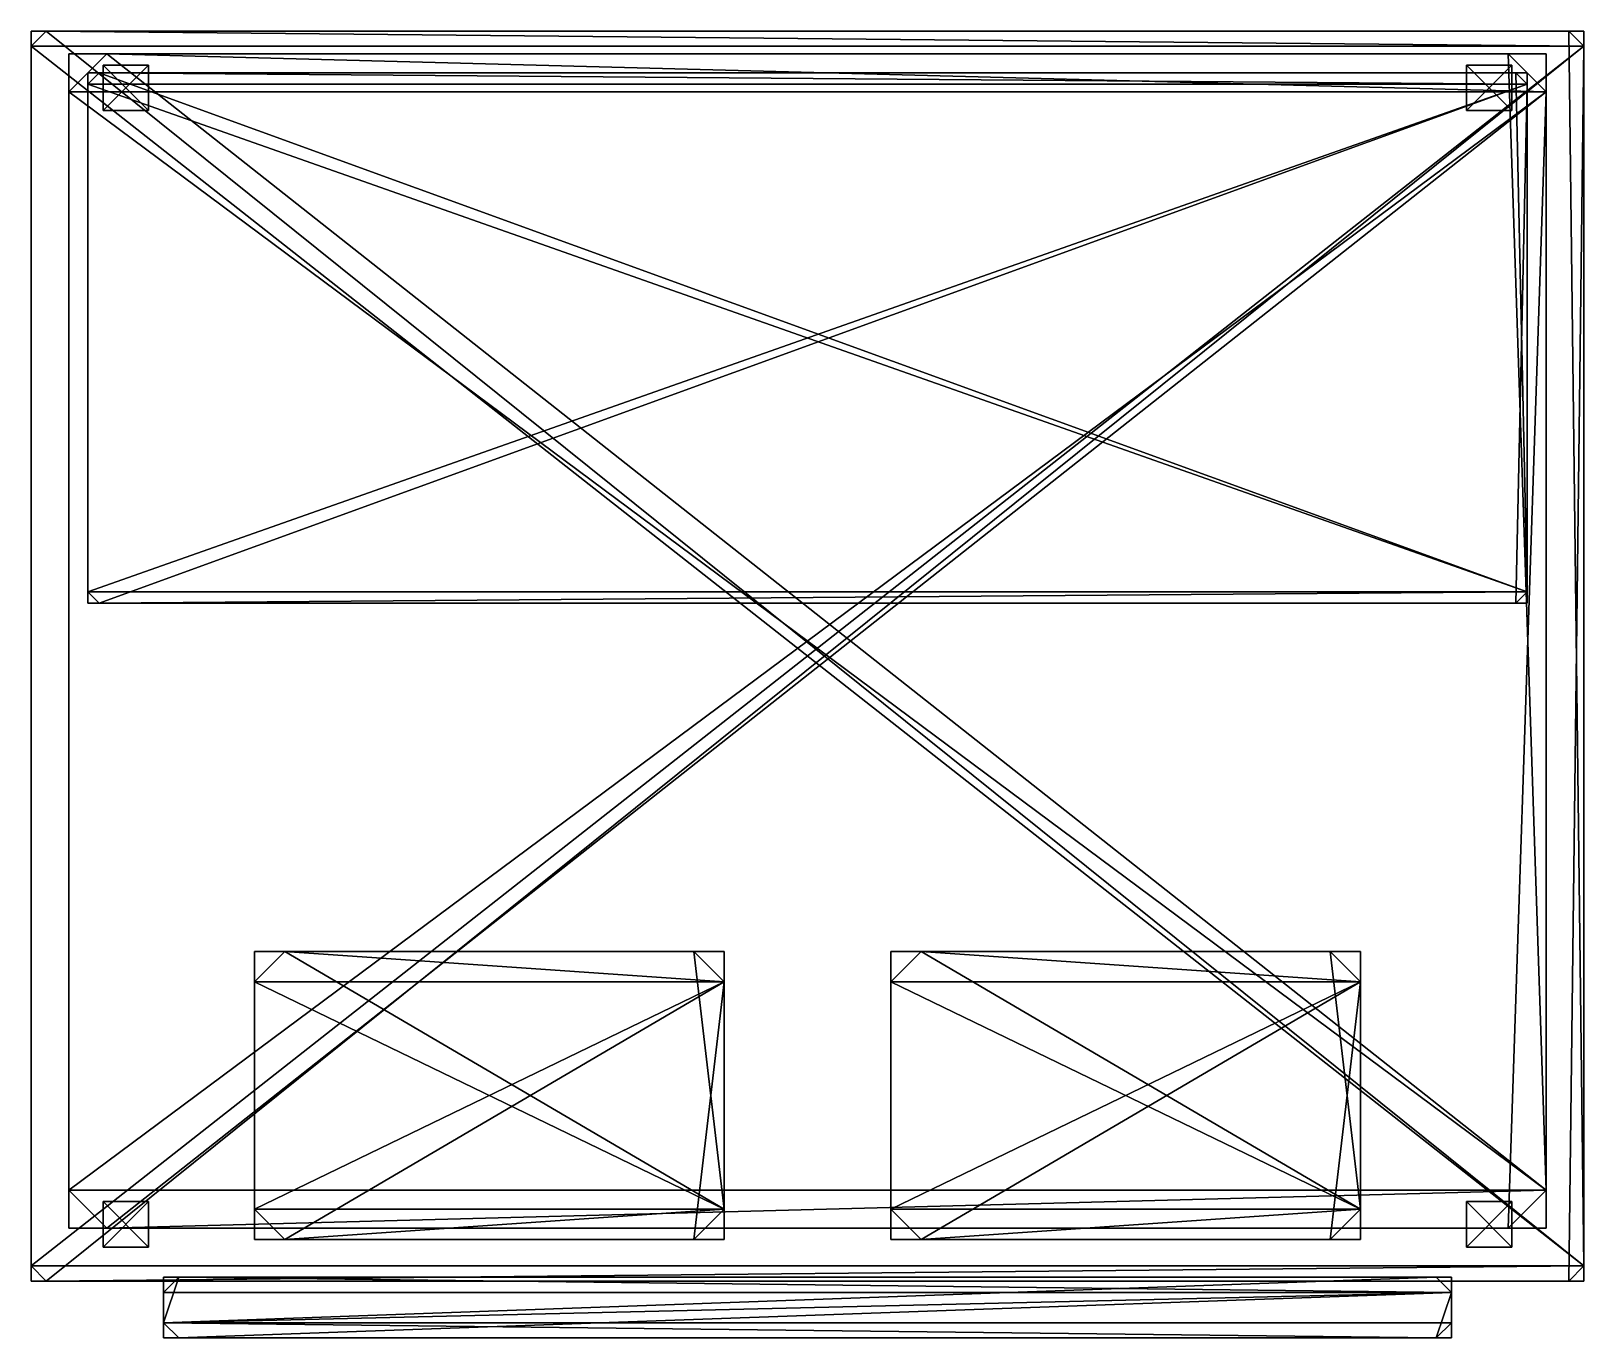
# Model space of a CAD drawing. Header units: metres. Extents: x -1.02 to 1.02, y -0.86 to 0.86.
import ezdxf

# ---------------------------------------------------------------- set-up
doc = ezdxf.new("R2010")
doc.units = ezdxf.units.M
doc.layers.add('XARCH', color=2, linetype='Continuous')

msp = doc.modelspace()

# ---------------------------------------------------------------- linework, layer by layer
at = {"layer": 'XARCH'}
for points in [[(-1.005, 0.8625, 0.06), (-1.025, 0.8425, 0.06), (-1.025, 0.8625, 0.08)], [(-1.025, 0.8425, 0.34), (-1.005, 0.8625, 0.34), (-1.025, 0.8625, 0.32)], [(1.025, 0.8425, 0.06), (-1.025, 0.8425, 0.06), (-1.005, 0.8625, 0.06)], [(-1.025, 0.8625, 0.32), (-1.025, 0.8425, 0.06), (-1.025, -0.7675, 0.06)], [(-1.025, -0.7675, 0.06), (-1.025, -0.7875, 0.08), (-1.025, 0.8625, 0.32)], [(-1.025, 0.8625, 0.32), (-1.025, -0.7675, 0.34), (-1.025, 0.8425, 0.34)], [(-1.025, -0.7875, 0.08), (-1.025, -0.7875, 0.32), (-1.025, 0.8625, 0.32)], [(-1.025, 0.8625, 0.32), (-1.025, 0.8625, 0.08), (-1.025, 0.8425, 0.06)], [(-1.025, 0.8625, 0.32), (-1.025, -0.7875, 0.32), (-1.025, -0.7675, 0.34)], [(-1.025, 0.8625, 0.08), (-1.025, 0.8625, 0.32), (1.025, 0.8625, 0.32)], [(-1.005, 0.8625, 0.06), (-1.025, 0.8625, 0.08), (1.025, 0.8625, 0.32)], [(1.025, 0.8625, 0.32), (-1.025, 0.8625, 0.32), (-1.005, 0.8625, 0.34)], [(1.025, -0.7675, 0.34), (-1.005, 0.8625, 0.34), (-1.025, 0.8425, 0.34)], [(-1.005, 0.8625, 0.06), (1.005, 0.8625, 0.06), (1.025, 0.8425, 0.06)], [(1.025, 0.8625, 0.32), (1.005, 0.8625, 0.06), (-1.005, 0.8625, 0.06)], [(1.025, 0.8625, 0.32), (-1.005, 0.8625, 0.34), (1.005, 0.8625, 0.34)], [(1.005, 0.8625, 0.34), (-1.005, 0.8625, 0.34), (1.025, -0.7675, 0.34)], [(1.005, 0.8625, 0.06), (1.025, 0.8625, 0.08), (1.025, 0.8425, 0.06)], [(1.005, 0.8625, 0.34), (1.025, 0.8425, 0.34), (1.025, 0.8625, 0.32)], [(1.025, 0.8625, 0.32), (1.025, 0.8625, 0.08), (1.005, 0.8625, 0.06)], [(1.025, -0.7675, 0.34), (1.025, 0.8425, 0.34), (1.005, 0.8625, 0.34)], [(1.025, -0.7675, 0.34), (1.025, 0.8425, 0.06), (1.025, 0.8625, 0.08)], [(1.025, 0.8625, 0.08), (1.025, 0.8625, 0.32), (1.025, -0.7675, 0.34)], [(1.025, -0.7675, 0.34), (1.025, 0.8625, 0.32), (1.025, 0.8425, 0.34)], [(1.025, 0.8425, 0.06), (-1.005, -0.7875, 0.06), (-1.025, -0.7675, 0.06)], [(-1.025, -0.7675, 0.06), (-1.025, 0.8425, 0.06), (1.025, 0.8425, 0.06)], [(-1.025, 0.8425, 0.34), (-1.025, -0.7675, 0.34), (1.025, -0.7675, 0.34)], [(1.025, 0.8425, 0.06), (1.005, -0.7875, 0.06), (-1.005, -0.7875, 0.06)], [(1.025, -0.7675, 0.06), (1.005, -0.7875, 0.06), (1.025, 0.8425, 0.06)], [(1.025, -0.7675, 0.06), (1.025, 0.8425, 0.06), (1.025, -0.7675, 0.34)], [(-0.925, 0.8325, 0.33), (-0.975, 0.7825, 0.33), (-0.975, 0.8325, 0.38)], [(-0.975, 0.7825, 0.57), (-0.925, 0.8325, 0.57), (-0.975, 0.8325, 0.52)], [(0.975, 0.7825, 0.33), (-0.975, 0.7825, 0.33), (-0.925, 0.8325, 0.33)], [(-0.975, 0.8325, 0.52), (-0.975, 0.7825, 0.33), (-0.975, -0.6675, 0.33)], [(-0.975, -0.6675, 0.33), (-0.975, -0.7175, 0.38), (-0.975, 0.8325, 0.52)], [(-0.975, 0.8325, 0.52), (-0.975, -0.6675, 0.57), (-0.975, 0.7825, 0.57)], [(-0.975, -0.7175, 0.38), (-0.975, -0.7175, 0.52), (-0.975, 0.8325, 0.52)], [(-0.975, 0.8325, 0.52), (-0.975, 0.8325, 0.38), (-0.975, 0.7825, 0.33)], [(-0.975, 0.8325, 0.52), (-0.975, -0.7175, 0.52), (-0.975, -0.6675, 0.57)], [(-0.975, 0.8325, 0.38), (-0.975, 0.8325, 0.52), (0.975, 0.8325, 0.52)], [(-0.925, 0.8325, 0.33), (-0.975, 0.8325, 0.38), (0.975, 0.8325, 0.52)], [(0.975, 0.8325, 0.52), (-0.975, 0.8325, 0.52), (-0.925, 0.8325, 0.57)], [(0.975, -0.6675, 0.57), (-0.925, 0.8325, 0.57), (-0.975, 0.7825, 0.57)], [(-0.925, 0.8325, 0.33), (0.925, 0.8325, 0.33), (0.975, 0.7825, 0.33)], [(0.975, 0.8325, 0.52), (0.925, 0.8325, 0.33), (-0.925, 0.8325, 0.33)], [(0.975, 0.8325, 0.52), (-0.925, 0.8325, 0.57), (0.925, 0.8325, 0.57)], [(0.925, 0.8325, 0.57), (-0.925, 0.8325, 0.57), (0.975, -0.6675, 0.57)], [(0.925, 0.8325, 0.33), (0.975, 0.8325, 0.38), (0.975, 0.7825, 0.33)], [(0.925, 0.8325, 0.57), (0.975, 0.7825, 0.57), (0.975, 0.8325, 0.52)], [(0.975, 0.8325, 0.52), (0.975, 0.8325, 0.38), (0.925, 0.8325, 0.33)], [(0.975, -0.6675, 0.57), (0.975, 0.7825, 0.57), (0.925, 0.8325, 0.57)], [(0.975, -0.6675, 0.57), (0.975, 0.7825, 0.33), (0.975, 0.8325, 0.38)], [(0.975, 0.8325, 0.38), (0.975, 0.8325, 0.52), (0.975, -0.6675, 0.57)], [(0.975, -0.6675, 0.57), (0.975, 0.8325, 0.52), (0.975, 0.7825, 0.57)], [(-0.935, 0.8075, 0.57), (-0.95, 0.7925, 0.57), (-0.95, 0.8075, 0.585)], [(-0.95, 0.7925, 0.61), (-0.935, 0.8075, 0.61), (-0.95, 0.8075, 0.595)], [(0.95, 0.7925, 0.57), (-0.95, 0.7925, 0.57), (-0.935, 0.8075, 0.57)], [(-0.95, 0.8075, 0.595), (-0.95, 0.7925, 0.57), (-0.95, 0.1225, 0.57)], [(-0.95, 0.1225, 0.57), (-0.95, 0.1075, 0.585), (-0.95, 0.8075, 0.595)], [(-0.95, 0.8075, 0.595), (-0.95, 0.1225, 0.61), (-0.95, 0.7925, 0.61)], [(-0.95, 0.1075, 0.585), (-0.95, 0.1075, 0.595), (-0.95, 0.8075, 0.595)], [(-0.95, 0.8075, 0.595), (-0.95, 0.8075, 0.585), (-0.95, 0.7925, 0.57)], [(-0.95, 0.8075, 0.595), (-0.95, 0.1075, 0.595), (-0.95, 0.1225, 0.61)], [(-0.95, 0.8075, 0.585), (-0.95, 0.8075, 0.595), (0.95, 0.8075, 0.595)], [(-0.935, 0.8075, 0.57), (-0.95, 0.8075, 0.585), (0.95, 0.8075, 0.595)], [(0.95, 0.8075, 0.595), (-0.95, 0.8075, 0.595), (-0.935, 0.8075, 0.61)], [(0.95, 0.1225, 0.61), (-0.935, 0.8075, 0.61), (-0.95, 0.7925, 0.61)], [(-0.935, 0.8075, 0.57), (0.935, 0.8075, 0.57), (0.95, 0.7925, 0.57)], [(0.95, 0.8075, 0.595), (0.935, 0.8075, 0.57), (-0.935, 0.8075, 0.57)], [(0.95, 0.8075, 0.595), (-0.935, 0.8075, 0.61), (0.935, 0.8075, 0.61)], [(0.935, 0.8075, 0.61), (-0.935, 0.8075, 0.61), (0.95, 0.1225, 0.61)], [(-0.93, 0.7575, 0.1), (-0.93, 0.8175, 0.1), (-0.93, 0.7575)], [(-0.93, 0.7575), (-0.93, 0.8175, 0.1), (-0.93, 0.8175)], [(-0.93, 0.8175), (-0.87, 0.7575), (-0.93, 0.7575)], [(-0.93, 0.7575, 0.1), (-0.87, 0.8175, 0.1), (-0.93, 0.8175, 0.1)], [(-0.87, 0.7575, 0.1), (-0.87, 0.8175, 0.1), (-0.93, 0.7575, 0.1)], [(-0.93, 0.8175, 0.1), (-0.87, 0.8175, 0.1), (-0.93, 0.8175)], [(-0.87, 0.8175), (-0.87, 0.7575), (-0.93, 0.8175)], [(-0.93, 0.8175), (-0.87, 0.8175, 0.1), (-0.87, 0.8175)], [(-0.87, 0.8175), (-0.87, 0.7575, 0.1), (-0.87, 0.7575)], [(-0.87, 0.8175, 0.1), (-0.87, 0.7575, 0.1), (-0.87, 0.8175)], [(0.87, 0.7575, 0.1), (0.87, 0.8175, 0.1), (0.87, 0.7575)], [(0.87, 0.7575), (0.87, 0.8175, 0.1), (0.87, 0.8175)], [(0.87, 0.8175), (0.93, 0.7575), (0.87, 0.7575)], [(0.87, 0.7575, 0.1), (0.93, 0.8175, 0.1), (0.87, 0.8175, 0.1)], [(0.93, 0.7575, 0.1), (0.93, 0.8175, 0.1), (0.87, 0.7575, 0.1)], [(0.87, 0.8175, 0.1), (0.93, 0.8175, 0.1), (0.87, 0.8175)], [(0.93, 0.8175), (0.93, 0.7575), (0.87, 0.8175)], [(0.87, 0.8175), (0.93, 0.8175, 0.1), (0.93, 0.8175)], [(0.93, 0.8175), (0.93, 0.7575, 0.1), (0.93, 0.7575)], [(0.93, 0.8175, 0.1), (0.93, 0.7575, 0.1), (0.93, 0.8175)], [(0.935, 0.8075, 0.57), (0.95, 0.8075, 0.585), (0.95, 0.7925, 0.57)], [(0.935, 0.8075, 0.61), (0.95, 0.7925, 0.61), (0.95, 0.8075, 0.595)], [(0.95, 0.8075, 0.595), (0.95, 0.8075, 0.585), (0.935, 0.8075, 0.57)], [(0.95, 0.1225, 0.61), (0.95, 0.7925, 0.61), (0.935, 0.8075, 0.61)], [(0.95, 0.1225, 0.61), (0.95, 0.7925, 0.57), (0.95, 0.8075, 0.585)], [(0.95, 0.8075, 0.585), (0.95, 0.8075, 0.595), (0.95, 0.1225, 0.61)], [(0.95, 0.1225, 0.61), (0.95, 0.8075, 0.595), (0.95, 0.7925, 0.61)], [(0.975, 0.7825, 0.33), (-0.925, -0.7175, 0.33), (-0.975, -0.6675, 0.33)], [(-0.975, -0.6675, 0.33), (-0.975, 0.7825, 0.33), (0.975, 0.7825, 0.33)], [(-0.975, 0.7825, 0.57), (-0.975, -0.6675, 0.57), (0.975, -0.6675, 0.57)], [(0.95, 0.7925, 0.57), (-0.935, 0.1075, 0.57), (-0.95, 0.1225, 0.57)], [(-0.95, 0.1225, 0.57), (-0.95, 0.7925, 0.57), (0.95, 0.7925, 0.57)], [(-0.95, 0.7925, 0.61), (-0.95, 0.1225, 0.61), (0.95, 0.1225, 0.61)], [(0.95, 0.7925, 0.57), (0.935, 0.1075, 0.57), (-0.935, 0.1075, 0.57)], [(0.975, 0.7825, 0.33), (0.925, -0.7175, 0.33), (-0.925, -0.7175, 0.33)], [(0.975, -0.6675, 0.33), (0.925, -0.7175, 0.33), (0.975, 0.7825, 0.33)], [(0.95, 0.1225, 0.57), (0.935, 0.1075, 0.57), (0.95, 0.7925, 0.57)], [(0.95, 0.1225, 0.57), (0.95, 0.7925, 0.57), (0.95, 0.1225, 0.61)], [(0.975, -0.6675, 0.33), (0.975, 0.7825, 0.33), (0.975, -0.6675, 0.57)], [(-0.87, 0.7575), (-0.93, 0.7575, 0.1), (-0.93, 0.7575)], [(-0.87, 0.7575, 0.1), (-0.93, 0.7575, 0.1), (-0.87, 0.7575)], [(0.93, 0.7575), (0.87, 0.7575, 0.1), (0.87, 0.7575)], [(0.93, 0.7575, 0.1), (0.87, 0.7575, 0.1), (0.93, 0.7575)], [(-0.95, 0.1225, 0.57), (-0.935, 0.1075, 0.57), (-0.95, 0.1075, 0.585)], [(-0.935, 0.1075, 0.61), (-0.95, 0.1225, 0.61), (-0.95, 0.1075, 0.595)], [(0.95, 0.1225, 0.61), (-0.95, 0.1225, 0.61), (-0.935, 0.1075, 0.61)], [(0.95, 0.1075, 0.585), (-0.95, 0.1075, 0.585), (-0.935, 0.1075, 0.57)], [(-0.935, 0.1075, 0.61), (-0.95, 0.1075, 0.595), (0.95, 0.1075, 0.585)], [(0.95, 0.1075, 0.585), (-0.95, 0.1075, 0.595), (-0.95, 0.1075, 0.585)], [(-0.935, 0.1075, 0.61), (0.935, 0.1075, 0.61), (0.95, 0.1225, 0.61)], [(0.95, 0.1075, 0.585), (0.935, 0.1075, 0.61), (-0.935, 0.1075, 0.61)], [(-0.935, 0.1075, 0.57), (0.935, 0.1075, 0.57), (0.95, 0.1075, 0.585)], [(0.95, 0.1075, 0.585), (0.935, 0.1075, 0.57), (0.95, 0.1225, 0.57)], [(0.935, 0.1075, 0.61), (0.95, 0.1075, 0.595), (0.95, 0.1225, 0.61)], [(0.95, 0.1075, 0.585), (0.95, 0.1075, 0.595), (0.935, 0.1075, 0.61)], [(0.95, 0.1075, 0.595), (0.95, 0.1075, 0.585), (0.95, 0.1225, 0.61)], [(0.95, 0.1225, 0.61), (0.95, 0.1075, 0.585), (0.95, 0.1225, 0.57)], [(-0.69, -0.3525, 0.56), (-0.73, -0.3925, 0.56), (-0.73, -0.3525, 0.6)], [(-0.73, -0.3925, 0.68), (-0.69, -0.3525, 0.68), (-0.73, -0.3525, 0.64)], [(-0.11, -0.3925, 0.56), (-0.73, -0.3925, 0.56), (-0.69, -0.3525, 0.56)], [(-0.73, -0.3525, 0.64), (-0.73, -0.3925, 0.56), (-0.73, -0.6925, 0.56)], [(-0.73, -0.6925, 0.56), (-0.73, -0.7325, 0.6), (-0.73, -0.3525, 0.64)], [(-0.73, -0.3525, 0.64), (-0.73, -0.6925, 0.68), (-0.73, -0.3925, 0.68)], [(-0.73, -0.7325, 0.6), (-0.73, -0.7325, 0.64), (-0.73, -0.3525, 0.64)], [(-0.73, -0.3525, 0.64), (-0.73, -0.3525, 0.6), (-0.73, -0.3925, 0.56)], [(-0.73, -0.3525, 0.64), (-0.73, -0.7325, 0.64), (-0.73, -0.6925, 0.68)], [(-0.73, -0.3525, 0.6), (-0.73, -0.3525, 0.64), (-0.11, -0.3525, 0.64)], [(-0.69, -0.3525, 0.56), (-0.73, -0.3525, 0.6), (-0.11, -0.3525, 0.64)], [(-0.11, -0.3525, 0.64), (-0.73, -0.3525, 0.64), (-0.69, -0.3525, 0.68)], [(-0.11, -0.6925, 0.68), (-0.69, -0.3525, 0.68), (-0.73, -0.3925, 0.68)], [(-0.69, -0.3525, 0.56), (-0.15, -0.3525, 0.56), (-0.11, -0.3925, 0.56)], [(-0.11, -0.3525, 0.64), (-0.15, -0.3525, 0.56), (-0.69, -0.3525, 0.56)], [(-0.11, -0.3525, 0.64), (-0.69, -0.3525, 0.68), (-0.15, -0.3525, 0.68)], [(-0.15, -0.3525, 0.68), (-0.69, -0.3525, 0.68), (-0.11, -0.6925, 0.68)], [(-0.15, -0.3525, 0.56), (-0.11, -0.3525, 0.6), (-0.11, -0.3925, 0.56)], [(-0.15, -0.3525, 0.68), (-0.11, -0.3925, 0.68), (-0.11, -0.3525, 0.64)], [(-0.11, -0.3525, 0.64), (-0.11, -0.3525, 0.6), (-0.15, -0.3525, 0.56)], [(-0.11, -0.6925, 0.68), (-0.11, -0.3925, 0.68), (-0.15, -0.3525, 0.68)], [(-0.11, -0.6925, 0.68), (-0.11, -0.3925, 0.56), (-0.11, -0.3525, 0.6)], [(-0.11, -0.3525, 0.6), (-0.11, -0.3525, 0.64), (-0.11, -0.6925, 0.68)], [(-0.11, -0.6925, 0.68), (-0.11, -0.3525, 0.64), (-0.11, -0.3925, 0.68)], [(0.15, -0.3525, 0.56), (0.11, -0.3925, 0.56), (0.11, -0.3525, 0.6)], [(0.11, -0.3925, 0.68), (0.15, -0.3525, 0.68), (0.11, -0.3525, 0.64)], [(0.73, -0.3925, 0.56), (0.11, -0.3925, 0.56), (0.15, -0.3525, 0.56)], [(0.11, -0.3525, 0.64), (0.11, -0.3925, 0.56), (0.11, -0.6925, 0.56)], [(0.11, -0.6925, 0.56), (0.11, -0.7325, 0.6), (0.11, -0.3525, 0.64)], [(0.11, -0.3525, 0.64), (0.11, -0.6925, 0.68), (0.11, -0.3925, 0.68)], [(0.11, -0.7325, 0.6), (0.11, -0.7325, 0.64), (0.11, -0.3525, 0.64)], [(0.11, -0.3525, 0.64), (0.11, -0.3525, 0.6), (0.11, -0.3925, 0.56)], [(0.11, -0.3525, 0.64), (0.11, -0.7325, 0.64), (0.11, -0.6925, 0.68)], [(0.11, -0.3525, 0.6), (0.11, -0.3525, 0.64), (0.73, -0.3525, 0.64)], [(0.15, -0.3525, 0.56), (0.11, -0.3525, 0.6), (0.73, -0.3525, 0.64)], [(0.73, -0.3525, 0.64), (0.11, -0.3525, 0.64), (0.15, -0.3525, 0.68)], [(0.73, -0.6925, 0.68), (0.15, -0.3525, 0.68), (0.11, -0.3925, 0.68)], [(0.15, -0.3525, 0.56), (0.69, -0.3525, 0.56), (0.73, -0.3925, 0.56)], [(0.73, -0.3525, 0.64), (0.69, -0.3525, 0.56), (0.15, -0.3525, 0.56)], [(0.73, -0.3525, 0.64), (0.15, -0.3525, 0.68), (0.69, -0.3525, 0.68)], [(0.69, -0.3525, 0.68), (0.15, -0.3525, 0.68), (0.73, -0.6925, 0.68)], [(0.69, -0.3525, 0.56), (0.73, -0.3525, 0.6), (0.73, -0.3925, 0.56)], [(0.69, -0.3525, 0.68), (0.73, -0.3925, 0.68), (0.73, -0.3525, 0.64)], [(0.73, -0.3525, 0.64), (0.73, -0.3525, 0.6), (0.69, -0.3525, 0.56)], [(0.73, -0.6925, 0.68), (0.73, -0.3925, 0.68), (0.69, -0.3525, 0.68)], [(0.73, -0.6925, 0.68), (0.73, -0.3925, 0.56), (0.73, -0.3525, 0.6)], [(0.73, -0.3525, 0.6), (0.73, -0.3525, 0.64), (0.73, -0.6925, 0.68)], [(0.73, -0.6925, 0.68), (0.73, -0.3525, 0.64), (0.73, -0.3925, 0.68)], [(-0.11, -0.3925, 0.56), (-0.69, -0.7325, 0.56), (-0.73, -0.6925, 0.56)], [(-0.73, -0.6925, 0.56), (-0.73, -0.3925, 0.56), (-0.11, -0.3925, 0.56)], [(-0.73, -0.3925, 0.68), (-0.73, -0.6925, 0.68), (-0.11, -0.6925, 0.68)], [(-0.11, -0.3925, 0.56), (-0.15, -0.7325, 0.56), (-0.69, -0.7325, 0.56)], [(-0.11, -0.6925, 0.56), (-0.15, -0.7325, 0.56), (-0.11, -0.3925, 0.56)], [(-0.11, -0.6925, 0.56), (-0.11, -0.3925, 0.56), (-0.11, -0.6925, 0.68)], [(0.73, -0.3925, 0.56), (0.15, -0.7325, 0.56), (0.11, -0.6925, 0.56)], [(0.11, -0.6925, 0.56), (0.11, -0.3925, 0.56), (0.73, -0.3925, 0.56)], [(0.11, -0.3925, 0.68), (0.11, -0.6925, 0.68), (0.73, -0.6925, 0.68)], [(0.73, -0.3925, 0.56), (0.69, -0.7325, 0.56), (0.15, -0.7325, 0.56)], [(0.73, -0.6925, 0.56), (0.69, -0.7325, 0.56), (0.73, -0.3925, 0.56)], [(0.73, -0.6925, 0.56), (0.73, -0.3925, 0.56), (0.73, -0.6925, 0.68)], [(-0.975, -0.6675, 0.33), (-0.925, -0.7175, 0.33), (-0.975, -0.7175, 0.38)], [(-0.925, -0.7175, 0.57), (-0.975, -0.6675, 0.57), (-0.975, -0.7175, 0.52)], [(0.975, -0.6675, 0.57), (-0.975, -0.6675, 0.57), (-0.925, -0.7175, 0.57)], [(-0.925, -0.7175, 0.57), (0.925, -0.7175, 0.57), (0.975, -0.6675, 0.57)], [(0.975, -0.7175, 0.38), (0.925, -0.7175, 0.33), (0.975, -0.6675, 0.33)], [(0.925, -0.7175, 0.57), (0.975, -0.7175, 0.52), (0.975, -0.6675, 0.57)], [(0.975, -0.7175, 0.52), (0.975, -0.7175, 0.38), (0.975, -0.6675, 0.57)], [(0.975, -0.6675, 0.57), (0.975, -0.7175, 0.38), (0.975, -0.6675, 0.33)], [(-0.93, -0.7425, 0.1), (-0.93, -0.6825, 0.1), (-0.93, -0.7425)], [(-0.93, -0.7425), (-0.93, -0.6825, 0.1), (-0.93, -0.6825)], [(-0.93, -0.6825), (-0.87, -0.7425), (-0.93, -0.7425)], [(-0.93, -0.7425, 0.1), (-0.87, -0.6825, 0.1), (-0.93, -0.6825, 0.1)], [(-0.87, -0.7425, 0.1), (-0.87, -0.6825, 0.1), (-0.93, -0.7425, 0.1)], [(-0.93, -0.6825, 0.1), (-0.87, -0.6825, 0.1), (-0.93, -0.6825)], [(-0.87, -0.6825), (-0.87, -0.7425), (-0.93, -0.6825)], [(-0.93, -0.6825), (-0.87, -0.6825, 0.1), (-0.87, -0.6825)], [(-0.87, -0.6825), (-0.87, -0.7425, 0.1), (-0.87, -0.7425)], [(-0.87, -0.6825, 0.1), (-0.87, -0.7425, 0.1), (-0.87, -0.6825)], [(-0.73, -0.6925, 0.56), (-0.69, -0.7325, 0.56), (-0.73, -0.7325, 0.6)], [(-0.69, -0.7325, 0.68), (-0.73, -0.6925, 0.68), (-0.73, -0.7325, 0.64)], [(-0.11, -0.6925, 0.68), (-0.73, -0.6925, 0.68), (-0.69, -0.7325, 0.68)], [(-0.69, -0.7325, 0.68), (-0.15, -0.7325, 0.68), (-0.11, -0.6925, 0.68)], [(-0.11, -0.7325, 0.6), (-0.15, -0.7325, 0.56), (-0.11, -0.6925, 0.56)], [(-0.15, -0.7325, 0.68), (-0.11, -0.7325, 0.64), (-0.11, -0.6925, 0.68)], [(-0.11, -0.7325, 0.64), (-0.11, -0.7325, 0.6), (-0.11, -0.6925, 0.68)], [(-0.11, -0.6925, 0.68), (-0.11, -0.7325, 0.6), (-0.11, -0.6925, 0.56)], [(0.11, -0.6925, 0.56), (0.15, -0.7325, 0.56), (0.11, -0.7325, 0.6)], [(0.15, -0.7325, 0.68), (0.11, -0.6925, 0.68), (0.11, -0.7325, 0.64)], [(0.73, -0.6925, 0.68), (0.11, -0.6925, 0.68), (0.15, -0.7325, 0.68)], [(0.15, -0.7325, 0.68), (0.69, -0.7325, 0.68), (0.73, -0.6925, 0.68)], [(0.73, -0.7325, 0.6), (0.69, -0.7325, 0.56), (0.73, -0.6925, 0.56)], [(0.69, -0.7325, 0.68), (0.73, -0.7325, 0.64), (0.73, -0.6925, 0.68)], [(0.73, -0.7325, 0.64), (0.73, -0.7325, 0.6), (0.73, -0.6925, 0.68)], [(0.73, -0.6925, 0.68), (0.73, -0.7325, 0.6), (0.73, -0.6925, 0.56)], [(0.87, -0.7425, 0.1), (0.87, -0.6825, 0.1), (0.87, -0.7425)], [(0.87, -0.7425), (0.87, -0.6825, 0.1), (0.87, -0.6825)], [(0.87, -0.6825), (0.93, -0.7425), (0.87, -0.7425)], [(0.87, -0.7425, 0.1), (0.93, -0.6825, 0.1), (0.87, -0.6825, 0.1)], [(0.93, -0.7425, 0.1), (0.93, -0.6825, 0.1), (0.87, -0.7425, 0.1)], [(0.87, -0.6825, 0.1), (0.93, -0.6825, 0.1), (0.87, -0.6825)], [(0.93, -0.6825), (0.93, -0.7425), (0.87, -0.6825)], [(0.87, -0.6825), (0.93, -0.6825, 0.1), (0.93, -0.6825)], [(0.93, -0.6825), (0.93, -0.7425, 0.1), (0.93, -0.7425)], [(0.93, -0.6825, 0.1), (0.93, -0.7425, 0.1), (0.93, -0.6825)], [(0.975, -0.7175, 0.38), (-0.975, -0.7175, 0.38), (-0.925, -0.7175, 0.33)], [(-0.925, -0.7175, 0.57), (-0.975, -0.7175, 0.52), (0.975, -0.7175, 0.38)], [(0.975, -0.7175, 0.38), (-0.975, -0.7175, 0.52), (-0.975, -0.7175, 0.38)], [(0.975, -0.7175, 0.38), (0.925, -0.7175, 0.57), (-0.925, -0.7175, 0.57)], [(-0.925, -0.7175, 0.33), (0.925, -0.7175, 0.33), (0.975, -0.7175, 0.38)], [(-0.11, -0.7325, 0.6), (-0.73, -0.7325, 0.6), (-0.69, -0.7325, 0.56)], [(-0.69, -0.7325, 0.68), (-0.73, -0.7325, 0.64), (-0.11, -0.7325, 0.6)], [(-0.11, -0.7325, 0.6), (-0.73, -0.7325, 0.64), (-0.73, -0.7325, 0.6)], [(-0.11, -0.7325, 0.6), (-0.15, -0.7325, 0.68), (-0.69, -0.7325, 0.68)], [(-0.69, -0.7325, 0.56), (-0.15, -0.7325, 0.56), (-0.11, -0.7325, 0.6)], [(-0.11, -0.7325, 0.6), (-0.11, -0.7325, 0.64), (-0.15, -0.7325, 0.68)], [(0.73, -0.7325, 0.6), (0.11, -0.7325, 0.6), (0.15, -0.7325, 0.56)], [(0.15, -0.7325, 0.68), (0.11, -0.7325, 0.64), (0.73, -0.7325, 0.6)], [(0.73, -0.7325, 0.6), (0.11, -0.7325, 0.64), (0.11, -0.7325, 0.6)], [(0.73, -0.7325, 0.6), (0.69, -0.7325, 0.68), (0.15, -0.7325, 0.68)], [(0.15, -0.7325, 0.56), (0.69, -0.7325, 0.56), (0.73, -0.7325, 0.6)], [(0.73, -0.7325, 0.6), (0.73, -0.7325, 0.64), (0.69, -0.7325, 0.68)], [(0.975, -0.7175, 0.38), (0.975, -0.7175, 0.52), (0.925, -0.7175, 0.57)], [(-0.87, -0.7425), (-0.93, -0.7425, 0.1), (-0.93, -0.7425)], [(-0.87, -0.7425, 0.1), (-0.93, -0.7425, 0.1), (-0.87, -0.7425)], [(0.93, -0.7425), (0.87, -0.7425, 0.1), (0.87, -0.7425)], [(0.93, -0.7425, 0.1), (0.87, -0.7425, 0.1), (0.93, -0.7425)], [(-1.025, -0.7675, 0.06), (-1.005, -0.7875, 0.06), (-1.025, -0.7875, 0.08)], [(-1.005, -0.7875, 0.34), (-1.025, -0.7675, 0.34), (-1.025, -0.7875, 0.32)], [(1.025, -0.7675, 0.34), (-1.025, -0.7675, 0.34), (-1.005, -0.7875, 0.34)], [(-1.005, -0.7875, 0.34), (1.005, -0.7875, 0.34), (1.025, -0.7675, 0.34)], [(1.025, -0.7875, 0.08), (1.005, -0.7875, 0.06), (1.025, -0.7675, 0.06)], [(1.005, -0.7875, 0.34), (1.025, -0.7875, 0.32), (1.025, -0.7675, 0.34)], [(1.025, -0.7875, 0.32), (1.025, -0.7875, 0.08), (1.025, -0.7675, 0.34)], [(1.025, -0.7675, 0.34), (1.025, -0.7875, 0.08), (1.025, -0.7675, 0.06)], [(1.025, -0.7875, 0.08), (-1.025, -0.7875, 0.08), (-1.005, -0.7875, 0.06)], [(-1.005, -0.7875, 0.34), (-1.025, -0.7875, 0.32), (1.025, -0.7875, 0.08)], [(1.025, -0.7875, 0.08), (-1.025, -0.7875, 0.32), (-1.025, -0.7875, 0.08)], [(1.025, -0.7875, 0.08), (1.005, -0.7875, 0.34), (-1.005, -0.7875, 0.34)], [(-1.005, -0.7875, 0.06), (1.005, -0.7875, 0.06), (1.025, -0.7875, 0.08)], [(-0.85, -0.8025, 0.145), (-0.85, -0.7825, 0.165), (-0.83, -0.7825, 0.145)], [(-0.85, -0.8025, 1.095), (-0.83, -0.7825, 1.095), (-0.85, -0.7825, 1.075)], [(0.85, -0.8025, 0.145), (-0.85, -0.8025, 0.145), (-0.83, -0.7825, 0.145)], [(-0.83, -0.7825, 0.145), (-0.85, -0.7825, 0.165), (0.85, -0.7825, 1.075)], [(0.85, -0.7825, 1.075), (-0.85, -0.7825, 0.165), (-0.85, -0.7825, 1.075)], [(-0.85, -0.7825, 1.075), (-0.83, -0.7825, 1.095), (0.85, -0.7825, 1.075)], [(0.83, -0.7825, 1.095), (-0.83, -0.7825, 1.095), (-0.85, -0.8425, 1.095)], [(-0.85, -0.8425, 1.095), (0.85, -0.8025, 1.095), (0.83, -0.7825, 1.095)], [(-0.83, -0.7825, 1.095), (-0.85, -0.8025, 1.095), (-0.85, -0.8425, 1.095)], [(-0.85, -0.7825, 1.075), (-0.85, -0.7825, 0.165), (-0.85, -0.8425, 1.095)], [(-0.85, -0.7825, 0.165), (-0.85, -0.8025, 0.145), (-0.85, -0.8425, 1.095)], [(-0.85, -0.8425, 1.095), (-0.85, -0.8025, 1.095), (-0.85, -0.7825, 1.075)], [(-0.83, -0.7825, 0.145), (0.83, -0.7825, 0.145), (0.85, -0.8025, 0.145)], [(0.85, -0.7825, 1.075), (0.83, -0.7825, 0.145), (-0.83, -0.7825, 0.145)], [(0.85, -0.7825, 1.075), (-0.83, -0.7825, 1.095), (0.83, -0.7825, 1.095)], [(0.83, -0.7825, 0.145), (0.85, -0.7825, 0.165), (0.85, -0.8025, 0.145)], [(0.83, -0.7825, 1.095), (0.85, -0.8025, 1.095), (0.85, -0.7825, 1.075)], [(0.85, -0.7825, 1.075), (0.85, -0.7825, 0.165), (0.83, -0.7825, 0.145)], [(0.85, -0.8425, 1.095), (0.85, -0.8025, 0.145), (0.85, -0.7825, 0.165)], [(0.85, -0.7825, 0.165), (0.85, -0.7825, 1.075), (0.85, -0.8425, 1.095)], [(0.85, -0.8425, 1.095), (0.85, -0.7825, 1.075), (0.85, -0.8025, 1.095)], [(1.025, -0.7875, 0.08), (1.025, -0.7875, 0.32), (1.005, -0.7875, 0.34)], [(0.85, -0.8025, 0.145), (-0.83, -0.8625, 0.145), (-0.85, -0.8425, 0.145)], [(-0.85, -0.8425, 0.145), (-0.85, -0.8025, 0.145), (0.85, -0.8025, 0.145)], [(-0.85, -0.8425, 1.095), (0.85, -0.8425, 1.095), (0.85, -0.8025, 1.095)], [(-0.85, -0.8425, 1.095), (-0.85, -0.8025, 0.145), (-0.85, -0.8425, 0.145)], [(0.85, -0.8025, 0.145), (0.83, -0.8625, 0.145), (-0.83, -0.8625, 0.145)], [(0.85, -0.8425, 0.145), (0.83, -0.8625, 0.145), (0.85, -0.8025, 0.145)], [(0.85, -0.8425, 0.145), (0.85, -0.8025, 0.145), (0.85, -0.8425, 1.095)], [(-0.85, -0.8425, 0.145), (-0.83, -0.8625, 0.145), (-0.85, -0.8625, 0.165)], [(-0.85, -0.8425, 1.095), (-0.85, -0.8625, 1.075), (-0.83, -0.8625, 1.095)], [(-0.83, -0.8625, 1.095), (0.83, -0.8625, 1.095), (-0.85, -0.8425, 1.095)], [(0.83, -0.8625, 1.095), (0.85, -0.8425, 1.095), (-0.85, -0.8425, 1.095)], [(-0.85, -0.8425, 0.145), (-0.85, -0.8625, 0.165), (-0.85, -0.8425, 1.095)], [(-0.85, -0.8625, 0.165), (-0.85, -0.8625, 1.075), (-0.85, -0.8425, 1.095)], [(0.85, -0.8625, 0.165), (0.83, -0.8625, 0.145), (0.85, -0.8425, 0.145)], [(0.83, -0.8625, 1.095), (0.85, -0.8625, 1.075), (0.85, -0.8425, 1.095)], [(0.85, -0.8625, 1.075), (0.85, -0.8625, 0.165), (0.85, -0.8425, 1.095)], [(0.85, -0.8425, 1.095), (0.85, -0.8625, 0.165), (0.85, -0.8425, 0.145)], [(0.85, -0.8625, 0.165), (-0.85, -0.8625, 0.165), (-0.83, -0.8625, 0.145)], [(-0.83, -0.8625, 1.095), (-0.85, -0.8625, 1.075), (0.85, -0.8625, 0.165)], [(0.85, -0.8625, 0.165), (-0.85, -0.8625, 1.075), (-0.85, -0.8625, 0.165)], [(-0.83, -0.8625, 0.145), (0.83, -0.8625, 0.145), (0.85, -0.8625, 0.165)], [(0.85, -0.8625, 0.165), (0.83, -0.8625, 1.095), (-0.83, -0.8625, 1.095)], [(0.85, -0.8625, 0.165), (0.85, -0.8625, 1.075), (0.83, -0.8625, 1.095)]]:
    msp.add_3dface(points, dxfattribs=at)

doc.saveas('drawing.dxf')
